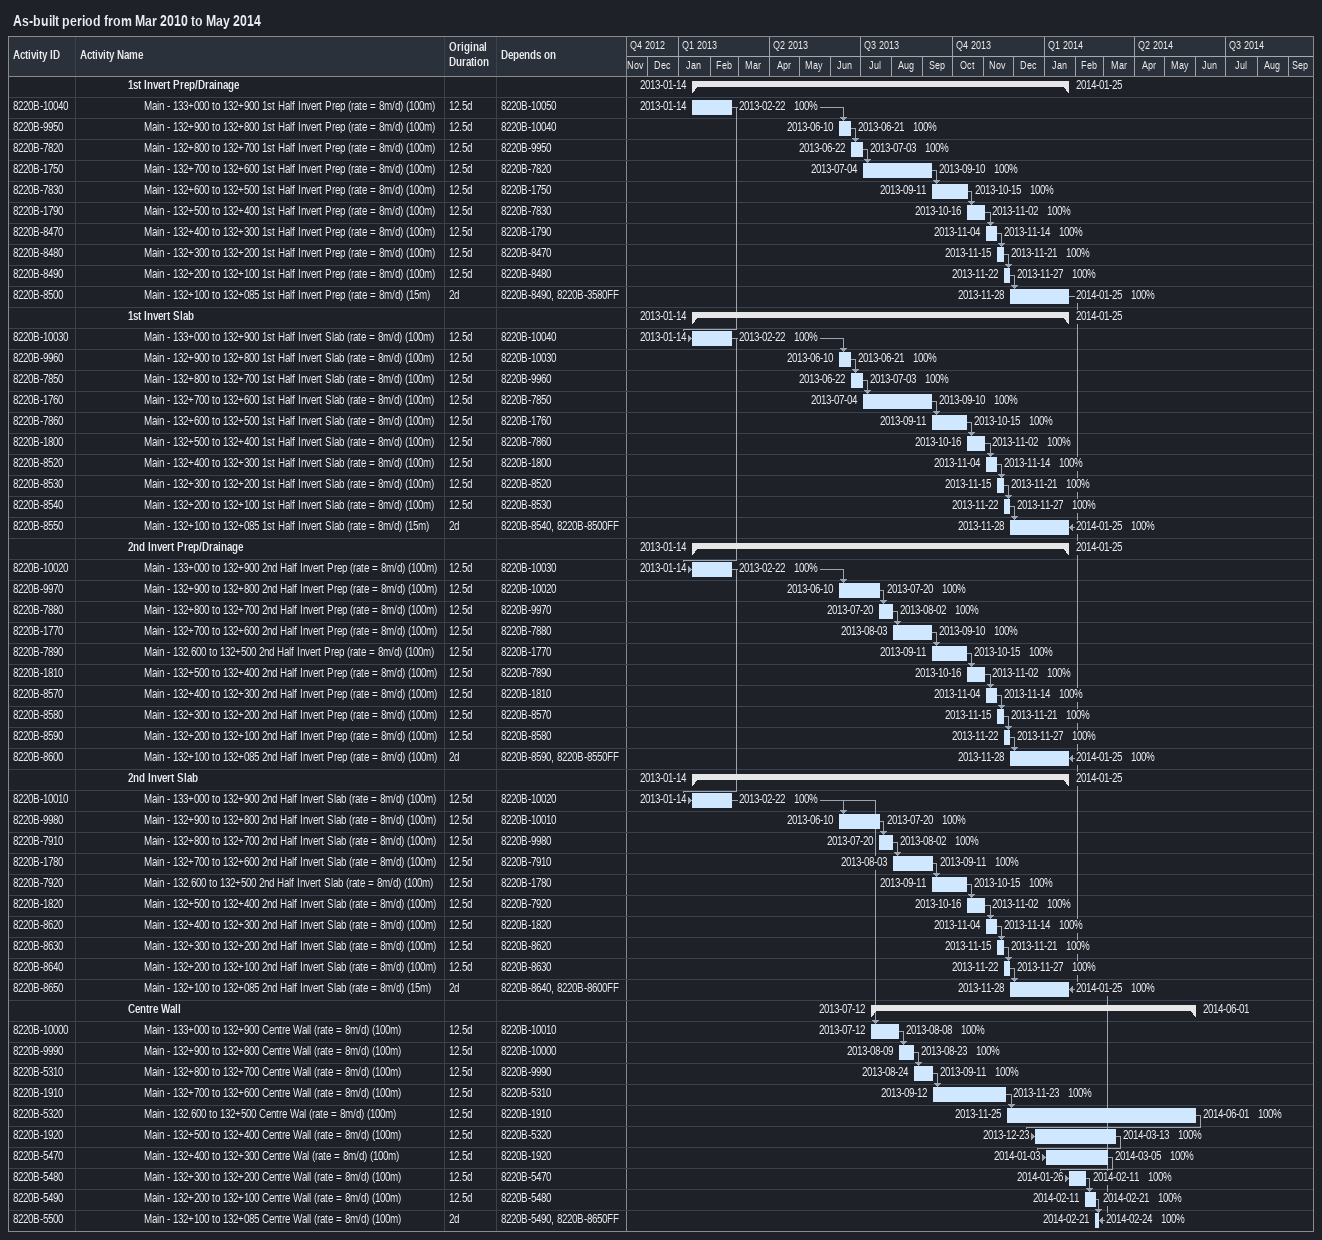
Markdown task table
As-built period from Mar 2010 to May 2014

| ID | Level | Task | Original duration | Start | Finish | Predecessors | % complete |
|---|---|---|---|---|---|---|---|
|  | 4 | **1st Invert Prep/Drainage** |  | 2013-01-14 | 2014-01-25 |  |  |
| 8220B-10040 | 5 | Main - 133+000 to 132+900 1st Half Invert Prep (rate = 8m/d) (100m) | 12.5d | 2013-01-14 | 2013-02-22 | 8220B-10050 | 100 |
| 8220B-9950 | 5 | Main - 132+900 to 132+800 1st Half Invert Prep (rate = 8m/d) (100m) | 12.5d | 2013-06-10 | 2013-06-21 | 8220B-10040 | 100 |
| 8220B-7820 | 5 | Main - 132+800 to 132+700 1st Half Invert Prep (rate = 8m/d) (100m) | 12.5d | 2013-06-22 | 2013-07-03 | 8220B-9950 | 100 |
| 8220B-1750 | 5 | Main - 132+700 to 132+600 1st Half Invert Prep (rate = 8m/d) (100m) | 12.5d | 2013-07-04 | 2013-09-10 | 8220B-7820 | 100 |
| 8220B-7830 | 5 | Main - 132+600 to 132+500 1st Half Invert Prep (rate = 8m/d) (100m) | 12.5d | 2013-09-11 | 2013-10-15 | 8220B-1750 | 100 |
| 8220B-1790 | 5 | Main - 132+500 to 132+400 1st Half Invert Prep (rate = 8m/d) (100m) | 12.5d | 2013-10-16 | 2013-11-02 | 8220B-7830 | 100 |
| 8220B-8470 | 5 | Main - 132+400 to 132+300 1st Half Invert Prep (rate = 8m/d) (100m) | 12.5d | 2013-11-04 | 2013-11-14 | 8220B-1790 | 100 |
| 8220B-8480 | 5 | Main - 132+300 to 132+200 1st Half Invert Prep (rate = 8m/d) (100m) | 12.5d | 2013-11-15 | 2013-11-21 | 8220B-8470 | 100 |
| 8220B-8490 | 5 | Main - 132+200 to 132+100 1st Half Invert Prep (rate = 8m/d) (100m) | 12.5d | 2013-11-22 | 2013-11-27 | 8220B-8480 | 100 |
| 8220B-8500 | 5 | Main - 132+100 to 132+085 1st Half Invert Prep (rate = 8m/d) (15m) | 2d | 2013-11-28 | 2014-01-25 | 8220B-8490, 8220B-3580FF | 100 |
|  | 4 | **1st Invert Slab** |  | 2013-01-14 | 2014-01-25 |  |  |
| 8220B-10030 | 5 | Main - 133+000 to 132+900 1st Half Invert Slab (rate = 8m/d) (100m) | 12.5d | 2013-01-14 | 2013-02-22 | 8220B-10040 | 100 |
| 8220B-9960 | 5 | Main - 132+900 to 132+800 1st Half Invert Slab (rate = 8m/d) (100m) | 12.5d | 2013-06-10 | 2013-06-21 | 8220B-10030 | 100 |
| 8220B-7850 | 5 | Main - 132+800 to 132+700 1st Half Invert Slab (rate = 8m/d) (100m) | 12.5d | 2013-06-22 | 2013-07-03 | 8220B-9960 | 100 |
| 8220B-1760 | 5 | Main - 132+700 to 132+600 1st Half Invert Slab (rate = 8m/d) (100m) | 12.5d | 2013-07-04 | 2013-09-10 | 8220B-7850 | 100 |
| 8220B-7860 | 5 | Main - 132+600 to 132+500 1st Half Invert Slab (rate = 8m/d) (100m) | 12.5d | 2013-09-11 | 2013-10-15 | 8220B-1760 | 100 |
| 8220B-1800 | 5 | Main - 132+500 to 132+400 1st Half Invert Slab (rate = 8m/d) (100m) | 12.5d | 2013-10-16 | 2013-11-02 | 8220B-7860 | 100 |
| 8220B-8520 | 5 | Main - 132+400 to 132+300 1st Half Invert Slab (rate = 8m/d) (100m) | 12.5d | 2013-11-04 | 2013-11-14 | 8220B-1800 | 100 |
| 8220B-8530 | 5 | Main - 132+300 to 132+200 1st Half Invert Slab (rate = 8m/d) (100m) | 12.5d | 2013-11-15 | 2013-11-21 | 8220B-8520 | 100 |
| 8220B-8540 | 5 | Main - 132+200 to 132+100 1st Half Invert Slab (rate = 8m/d) (100m) | 12.5d | 2013-11-22 | 2013-11-27 | 8220B-8530 | 100 |
| 8220B-8550 | 5 | Main - 132+100 to 132+085 1st Half Invert Slab (rate = 8m/d) (15m) | 2d | 2013-11-28 | 2014-01-25 | 8220B-8540, 8220B-8500FF | 100 |
|  | 4 | **2nd Invert Prep/Drainage** |  | 2013-01-14 | 2014-01-25 |  |  |
| 8220B-10020 | 5 | Main - 133+000 to 132+900 2nd Half Invert Prep (rate = 8m/d) (100m) | 12.5d | 2013-01-14 | 2013-02-22 | 8220B-10030 | 100 |
| 8220B-9970 | 5 | Main - 132+900 to 132+800 2nd Half Invert Prep (rate = 8m/d) (100m) | 12.5d | 2013-06-10 | 2013-07-20 | 8220B-10020 | 100 |
| 8220B-7880 | 5 | Main - 132+800 to 132+700 2nd Half Invert Prep (rate = 8m/d) (100m) | 12.5d | 2013-07-20 | 2013-08-02 | 8220B-9970 | 100 |
| 8220B-1770 | 5 | Main - 132+700 to 132+600 2nd Half Invert Prep (rate = 8m/d) (100m) | 12.5d | 2013-08-03 | 2013-09-10 | 8220B-7880 | 100 |
| 8220B-7890 | 5 | Main - 132.600 to 132+500 2nd Half Invert Prep (rate = 8m/d) (100m) | 12.5d | 2013-09-11 | 2013-10-15 | 8220B-1770 | 100 |
| 8220B-1810 | 5 | Main - 132+500 to 132+400 2nd Half Invert Prep (rate = 8m/d) (100m) | 12.5d | 2013-10-16 | 2013-11-02 | 8220B-7890 | 100 |
| 8220B-8570 | 5 | Main - 132+400 to 132+300 2nd Half Invert Prep (rate = 8m/d) (100m) | 12.5d | 2013-11-04 | 2013-11-14 | 8220B-1810 | 100 |
| 8220B-8580 | 5 | Main - 132+300 to 132+200 2nd Half Invert Prep (rate = 8m/d) (100m) | 12.5d | 2013-11-15 | 2013-11-21 | 8220B-8570 | 100 |
| 8220B-8590 | 5 | Main - 132+200 to 132+100 2nd Half Invert Prep (rate = 8m/d) (100m) | 12.5d | 2013-11-22 | 2013-11-27 | 8220B-8580 | 100 |
| 8220B-8600 | 5 | Main - 132+100 to 132+085 2nd Half Invert Prep (rate = 8m/d) (100m) | 2d | 2013-11-28 | 2014-01-25 | 8220B-8590, 8220B-8550FF | 100 |
|  | 4 | **2nd Invert Slab** |  | 2013-01-14 | 2014-01-25 |  |  |
| 8220B-10010 | 5 | Main - 133+000 to 132+900 2nd Half Invert Slab (rate = 8m/d) (100m) | 12.5d | 2013-01-14 | 2013-02-22 | 8220B-10020 | 100 |
| 8220B-9980 | 5 | Main - 132+900 to 132+800 2nd Half Invert Slab (rate = 8m/d) (100m) | 12.5d | 2013-06-10 | 2013-07-20 | 8220B-10010 | 100 |
| 8220B-7910 | 5 | Main - 132+800 to 132+700 2nd Half Invert Slab (rate = 8m/d) (100m) | 12.5d | 2013-07-20 | 2013-08-02 | 8220B-9980 | 100 |
| 8220B-1780 | 5 | Main - 132+700 to 132+600 2nd Half Invert Slab (rate = 8m/d) (100m) | 12.5d | 2013-08-03 | 2013-09-11 | 8220B-7910 | 100 |
| 8220B-7920 | 5 | Main - 132.600 to 132+500 2nd Half Invert Slab (rate = 8m/d) (100m) | 12.5d | 2013-09-11 | 2013-10-15 | 8220B-1780 | 100 |
| 8220B-1820 | 5 | Main - 132+500 to 132+400 2nd Half Invert Slab (rate = 8m/d) (100m) | 12.5d | 2013-10-16 | 2013-11-02 | 8220B-7920 | 100 |
| 8220B-8620 | 5 | Main - 132+400 to 132+300 2nd Half Invert Slab (rate = 8m/d) (100m) | 12.5d | 2013-11-04 | 2013-11-14 | 8220B-1820 | 100 |
| 8220B-8630 | 5 | Main - 132+300 to 132+200 2nd Half Invert Slab (rate = 8m/d) (100m) | 12.5d | 2013-11-15 | 2013-11-21 | 8220B-8620 | 100 |
| 8220B-8640 | 5 | Main - 132+200 to 132+100 2nd Half Invert Slab (rate = 8m/d) (100m) | 12.5d | 2013-11-22 | 2013-11-27 | 8220B-8630 | 100 |
| 8220B-8650 | 5 | Main - 132+100 to 132+085 2nd Half Invert Slab (rate = 8m/d) (15m) | 2d | 2013-11-28 | 2014-01-25 | 8220B-8640, 8220B-8600FF | 100 |
|  | 4 | **Centre Wall** |  | 2013-07-12 | 2014-06-01 |  |  |
| 8220B-10000 | 5 | Main - 133+000 to 132+900 Centre Wall (rate = 8m/d) (100m) | 12.5d | 2013-07-12 | 2013-08-08 | 8220B-10010 | 100 |
| 8220B-9990 | 5 | Main - 132+900 to 132+800 Centre Wall (rate = 8m/d) (100m) | 12.5d | 2013-08-09 | 2013-08-23 | 8220B-10000 | 100 |
| 8220B-5310 | 5 | Main - 132+800 to 132+700 Centre Wall (rate = 8m/d) (100m) | 12.5d | 2013-08-24 | 2013-09-11 | 8220B-9990 | 100 |
| 8220B-1910 | 5 | Main - 132+700 to 132+600 Centre Wall (rate = 8m/d) (100m) | 12.5d | 2013-09-12 | 2013-11-23 | 8220B-5310 | 100 |
| 8220B-5320 | 5 | Main - 132.600 to 132+500 Centre Wal (rate = 8m/d) (100m) | 12.5d | 2013-11-25 | 2014-06-01 | 8220B-1910 | 100 |
| 8220B-1920 | 5 | Main - 132+500 to 132+400 Centre Wall (rate = 8m/d) (100m) | 12.5d | 2013-12-23 | 2014-03-13 | 8220B-5320 | 100 |
| 8220B-5470 | 5 | Main - 132+400 to 132+300 Centre Wal (rate = 8m/d) (100m) | 12.5d | 2014-01-03 | 2014-03-05 | 8220B-1920 | 100 |
| 8220B-5480 | 5 | Main - 132+300 to 132+200 Centre Wall (rate = 8m/d) (100m) | 12.5d | 2014-01-26 | 2014-02-11 | 8220B-5470 | 100 |
| 8220B-5490 | 5 | Main - 132+200 to 132+100 Centre Wall (rate = 8m/d) (100m) | 12.5d | 2014-02-11 | 2014-02-21 | 8220B-5480 | 100 |
| 8220B-5500 | 5 | Main - 132+100 to 132+085 Centre Wall (rate = 8m/d) (100m) | 2d | 2014-02-21 | 2014-02-24 | 8220B-5490, 8220B-8650FF | 100 |
